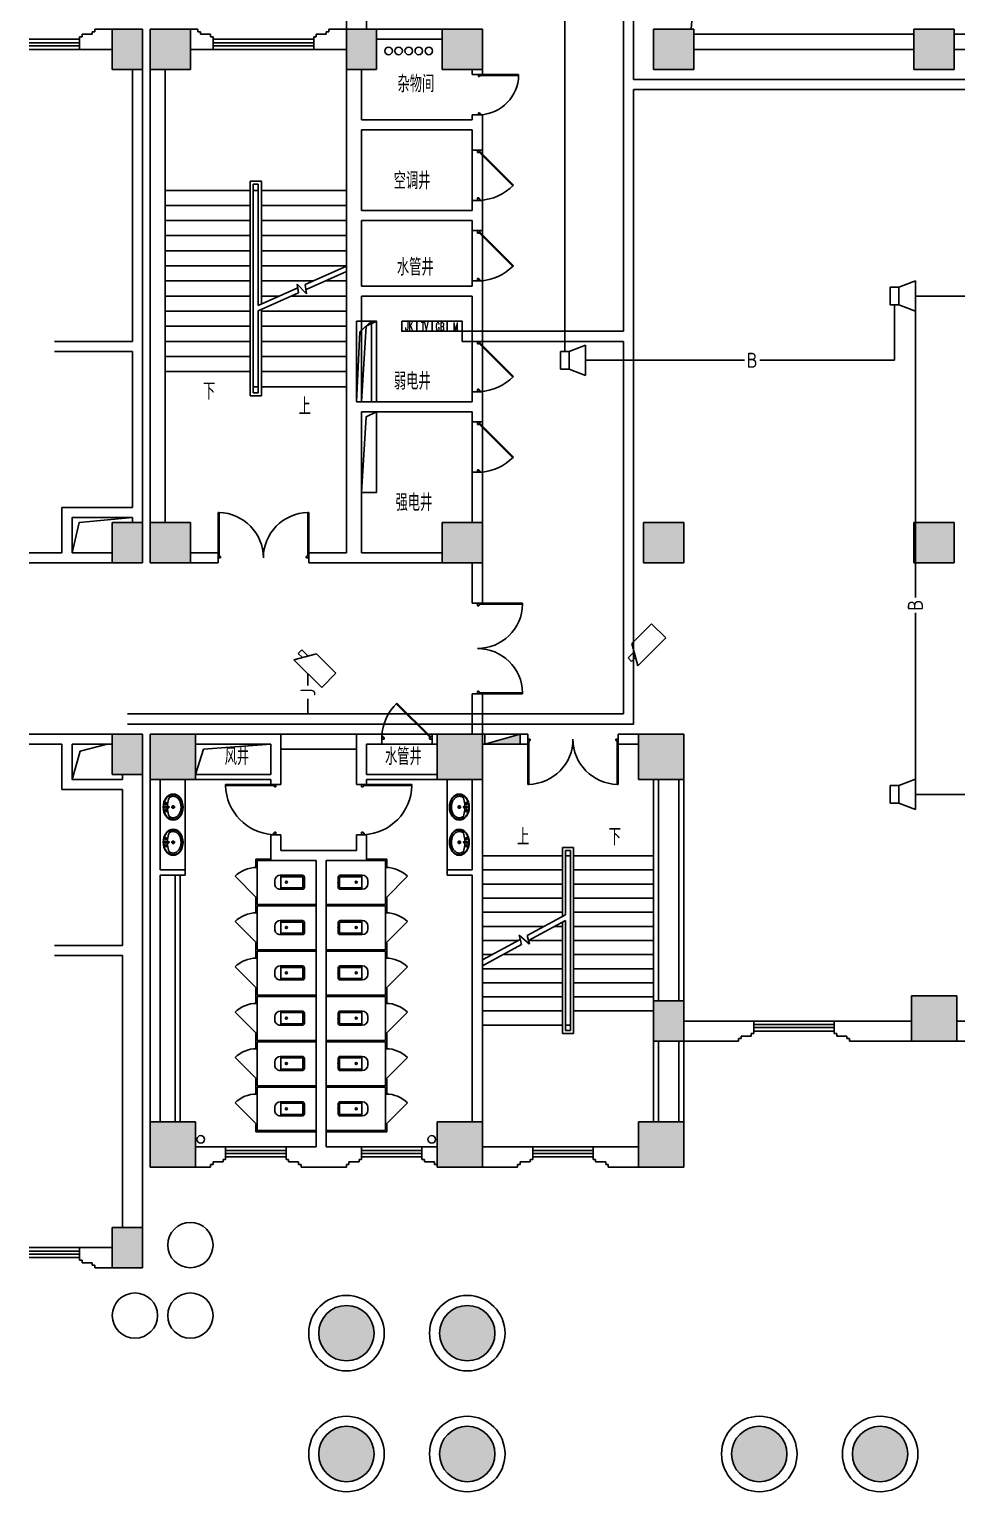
# Model space of a CAD drawing. Extents: x 190999 to 834799, y -200814 to 215286.
# Drawn here: x 686949 to 705371, y -62346 to -33296 of the extents above; entities that cross this region are included whole.
import ezdxf
from ezdxf.enums import TextEntityAlignment as Align

# ---------------------------------------------------------------- set-up
doc = ezdxf.new("R2010")
doc.units = 0
doc.header["$LTSCALE"] = 1000
doc.header["$MEASUREMENT"] = 0
for name, color, linetype in [('00-EQUIP', 3, 'Continuous'), ('00-SIG_TEXT', 7, 'Continuous'), ('00-WIRE-4', 6, 'Continuous'), ('A-卫生间', 250, 'Continuous'), ('A-墙线', 2, 'Continuous'), ('A-外包装修', 250, 'Continuous'), ('A-外窗', 145, 'Continuous'), ('A-门', 167, 'Continuous'), ('COLUMN', 2, 'Continuous'), ('DIM_SYMB', 3, 'Continuous'), ('EQUIP_消火栓', 6, 'Continuous'), ('PUB_HATCH', 250, 'Continuous'), ('PUB_TEXT', 7, 'Continuous'), ('SIG_TEXT', 7, 'Continuous'), ('STAIR', 5, 'Continuous'), ('WIRE-4', 6, 'Continuous'), ('房间名称', 7, 'Continuous'), ('桥架', 1, 'Continuous'), ('洞口线', 177, 'Continuous'), ('电井开洞', 6, 'Continuous'), ('雨水管', 3, 'Continuous')]:
    doc.layers.add(name, color=color, linetype=linetype)
doc.styles.add('-GBCBIGGBENOR', font='GBENOR.shx', dxfattribs={"bigfont": 'GBCBIG.shx'})
doc.styles.add('_COMPLEX', font='COMPLEX.shx', dxfattribs={"width": 0.5})
doc.styles.add('_TCH_DIM', font='SIMPLEX', dxfattribs={"bigfont": 'GBCBIG'})
doc.styles.get("Standard").update_dxf_attribs({"font": 'simhei.ttf'})

# ---------------------------------------------------------------- blocks, each defined once
blk = doc.blocks.new('m1800')
at = {"layer": 'A-墙线'}
for p, q in [((-900, -100), (-900, 100)), ((900, -100), (900, 100))]:
    blk.add_line(p, q, dxfattribs=at)
at = {"layer": 'A-门'}
for p, q in [((-900, 900), (-900, 0)), ((-900, 900), (-880, 900)), ((-880, 900), (-880, 50)), ((880, 900), (880, 50)), ((900, 900), (880, 900)), ((900, 900), (900, 0)), ((-900, 50), (-870, 50)), ((-900, 0), (-850, 0)), ((-870, 50), (-870, 30)), ((-870, 30), (-850, 30)), ((-850, 30), (-850, 0)), ((850, 30), (850, 0)), ((870, 30), (850, 30)), ((900, 0), (850, 0)), ((870, 50), (870, 30)), ((900, 50), (870, 50))]:
    blk.add_line(p, q, dxfattribs=at)
for centre, start, end in [((-900, 0), 0, 88.7267), ((900, 0), 91.2733, 180)]:
    blk.add_arc(centre, 900, start, end, dxfattribs=at)
blk = doc.blocks.new('m1000')
at = {"layer": 'A-墙线'}
for p, q in [((0, 0), (0, 200)), ((1000, 0), (1000, 200))]:
    blk.add_line(p, q, dxfattribs=at)
at = {"layer": 'A-门'}
for p, q in [((0, 1100), (0, 100)), ((0, 1100), (20, 1100)), ((20, 1100), (20, 150)), ((0, 150), (30, 150)), ((0, 100), (50, 100)), ((30, 150), (30, 130)), ((30, 130), (50, 130)), ((50, 130), (50, 100)), ((950, 130), (950, 100)), ((970, 130), (950, 130)), ((1000, 100), (950, 100)), ((970, 150), (970, 130)), ((1000, 150), (970, 150)), ((1000, 150), (1000, 100))]:
    blk.add_line(p, q, dxfattribs=at)
blk.add_arc((0, 100), 1000, 2.866, 88.854, dxfattribs=at)
blk = doc.blocks.new('手盆')
at = {"layer": 'A-卫生间'}
for p, q in [((113, 12), (46, 16)), ((160, 0), (235, 0)), ((198, -37), (198, 38)), ((113, -11), (46, -16))]:
    blk.add_line(p, q, dxfattribs=at)
for centre, major_axis, ratio, start_param, end_param in [((198, 0), (0, 259), 0.763797, 3.141593, 9.424778), ((194, 0), (0, 259), 0.413212, 0.351725, 1.519021), ((106, 0), (0, 13.9), 0.9, 3.760941, 5.663837), ((194, 0), (0, 259), 0.413212, 1.620217, 2.789865)]:
    blk.add_ellipse(centre, major_axis=major_axis, ratio=ratio, start_param=start_param, end_param=end_param, dxfattribs=at)
for centre, major_axis in [((46, 0), (0, 15.8)), ((56, 71), (0, 20.6)), ((56, 71), (0, 15.6)), ((198, 0), (0, 23.4)), ((56, -71), (0, 20.6)), ((56, -71), (0, 15.6))]:
    blk.add_ellipse(centre, major_axis=major_axis, ratio=0.9, dxfattribs=at)
for points, knots in [([(198, -249), (204, -249), (211, -249), (228, -246), (239, -243), (260, -236), (270, -231), (290, -218), (299, -211), (317, -194), (325, -185), (340, -164), (347, -153), (360, -129), (365, -116), (374, -90), (378, -76), (383, -48), (385, -34), (387, -5), (387, 9), (385, 38), (383, 52), (377, 80), (373, 94), (364, 120), (358, 133), (345, 156), (338, 167), (323, 187), (314, 197), (296, 213), (287, 220), (267, 232), (257, 237), (236, 244), (225, 247), (204, 249), (193, 249), (171, 247), (161, 245), (140, 237), (129, 232), (110, 221), (100, 213), (82, 197), (74, 188), (58, 168), (51, 157), (38, 133), (32, 121), (23, 95), (19, 81), (13, 53), (11, 39), (9, 10), (9, -4), (10, -33), (12, -47), (18, -75), (21, -89), (30, -115), (36, -128), (48, -152), (55, -163), (70, -184), (78, -193), (96, -210), (105, -218), (125, -230), (135, -235), (156, -243), (167, -246), (184, -249), (191, -249), (198, -249)], [0, 0, 0, 0, 0.105369, 0.105369, 0.278747, 0.278747, 0.452125, 0.452125, 0.625504, 0.625504, 0.798882, 0.798882, 0.97226, 0.97226, 1.145639, 1.145639, 1.319017, 1.319017, 1.492395, 1.492395, 1.665774, 1.665774, 1.839152, 1.839152, 2.01253, 2.01253, 2.185909, 2.185909, 2.359287, 2.359287, 2.532665, 2.532665, 2.706044, 2.706044, 2.879422, 2.879422, 3.0528, 3.0528, 3.226179, 3.226179, 3.399557, 3.399557, 3.572935, 3.572935, 3.746313, 3.746313, 3.919692, 3.919692, 4.09307, 4.09307, 4.266448, 4.266448, 4.439827, 4.439827, 4.613205, 4.613205, 4.786583, 4.786583, 4.959962, 4.959962, 5.13334, 5.13334, 5.306718, 5.306718, 5.480097, 5.480097, 5.653475, 5.653475, 5.826853, 5.826853, 6.000232, 6.000232, 6.17361, 6.17361, 6.283185, 6.283185, 6.283185, 6.283185]), ([(119, -185), (121, -187), (123, -188), (130, -193), (135, -196), (146, -202), (152, -205), (163, -209), (169, -210), (180, -213), (186, -214), (194, -214), (196, -214), (198, -214), (204, -214), (209, -214), (222, -212), (229, -210), (241, -206), (245, -204), (254, -200), (259, -197), (269, -191), (275, -187), (286, -178), (291, -173), (300, -162), (304, -158), (314, -145), (319, -137), (327, -123), (329, -118), (334, -107), (336, -101), (341, -89), (343, -83), (346, -71), (348, -64), (351, -49), (352, -40), (354, -22), (355, -13), (355, 5), (355, 14), (354, 32), (352, 41), (349, 58), (348, 66), (343, 81), (341, 89), (335, 104), (332, 111), (326, 125), (322, 132), (314, 144), (310, 150), (301, 162), (296, 167), (287, 177), (281, 181), (272, 189), (267, 192), (256, 199), (250, 202), (238, 207), (233, 209), (223, 211), (217, 212), (205, 214), (198, 214), (186, 213), (181, 213), (171, 211), (166, 210), (151, 205), (141, 200), (128, 191), (123, 188), (119, 185)], [5.740897, 5.740897, 5.740897, 5.740897, 5.780874, 5.780874, 5.896829, 5.896829, 6.012784, 6.012784, 6.128739, 6.128739, 6.240697, 6.240697, 6.283185, 6.283185, 6.283185, 6.399826, 6.399826, 6.5409, 6.5409, 6.634, 6.634, 6.7271, 6.7271, 6.852188, 6.852188, 6.977276, 6.977276, 7.077377, 7.077377, 7.229977, 7.229977, 7.317389, 7.317389, 7.404801, 7.404801, 7.497094, 7.497094, 7.589386, 7.589386, 7.712334, 7.712334, 7.835281, 7.835281, 7.958228, 7.958228, 8.081175, 8.081175, 8.194983, 8.194983, 8.30879, 8.30879, 8.422598, 8.422598, 8.537599, 8.537599, 8.6526, 8.6526, 8.767602, 8.767602, 8.884432, 8.884432, 8.982435, 8.982435, 9.119467, 9.119467, 9.224191, 9.224191, 9.328914, 9.328914, 9.470087, 9.470087, 9.571187, 9.571187, 9.672288, 9.672288, 9.874489, 9.874489, 9.967059, 9.967059, 9.967059, 9.967059])]:
    blk.add_open_spline(points, degree=3, knots=knots, dxfattribs=at)
blk.add_point((46, 0), dxfattribs=at)
blk = doc.blocks.new('$TwtSys$00000434')
for p, q in [((-0.5, 0.5), (-0.5, -0.5)), ((-0.5, -0.5), (0.5, 0.5)), ((0.5, 0.5), (-0.5, 0.5)), ((0.5, -0.5), (0.5, 0.5)), ((-0.5, -0.5), (0.5, -0.5))]:
    blk.add_line(p, q)
blk.add_solid([(0.5, -0.5), (0.5, 0.5), (-0.5, -0.5)])
blk = doc.blocks.new('bfm01')
at = {"layer": 'A-墙线'}
for p, q in [((-200, 0), (0, 0)), ((-200, -1000), (0, -1000))]:
    blk.add_line(p, q, dxfattribs=at)
at = {"layer": 'A-门'}
for p, q in [((-200, -1000), (-200, 0)), ((-100, 0), (-100, -50)), ((-70, -50), (-100, -50)), ((-50, -30), (-70, -30)), ((-70, -30), (-70, -50)), ((-64, -44), (-50, -30)), ((-64, -44), (603, -711)), ((-50, 0), (-50, -30)), ((-50, -30), (617, -697)), ((0, 0), (0, -1000)), ((-70, -950), (-100, -950)), ((-100, -1000), (-100, -950)), ((-50, -1000), (-100, -1000)), ((-70, -970), (-70, -950)), ((-50, -970), (-70, -970)), ((-50, -1000), (-50, -970))]:
    blk.add_line(p, q, dxfattribs=at)
blk.add_arc((-100, 0), 1000, 272.866, 315.8103, dxfattribs=at)
blk = doc.blocks.new('$lvtry$00000200')
for p, q in [((-140, -40, 0), (-140, -480, 0)), ((-110, -40, 0), (-110, -470, 0)), ((100, 0, 0), (-100, 0, 0)), ((100, -30, 0), (-100, -30, 0)), ((110, -470, 0), (110, -40, 0)), ((140, -480, 0), (140, -40, 0)), ((140, -470, 0), (-140, -470, 0)), ((-30, -590, 0), (30, -590, 0))]:
    blk.add_line(p, q)
blk.add_circle((0, -359, 0), 20)
for centre, radius, start, end in [((-100, -40, 0), 40, 90, 180), ((-100, -40, 0), 10, 90, 180), ((100, -40, 0), 40, 0, 90), ((100, -40, 0), 10, 0, 90), ((-30, -480, 0), 110, 180, 270), ((30, -480, 0), 110, 270, 0)]:
    blk.add_arc(centre, radius, start, end)
blk.add_point((0, 0))
blk = doc.blocks.new('$DorLib2D$00000114')
at = {"color": 0}
blk.add_line((0.5, 0), (-0.207, 0.707), dxfattribs=at)
blk.add_arc((0.5, 0), 1, 135, 180, dxfattribs=at)
blk = doc.blocks.new('_LINKPT1')
at = {"color": 0}
blk.add_line((0, 0), (0, 0), dxfattribs=at)
blk = doc.blocks.new('_I71UQN')
for p, q in [((-0.837, 0.1), (-0.609, 0.1)), ((-0.837, -0.1), (-0.837, 0.1)), ((-0.78, 0.4), (-0.323, -0.4)), ((0.78, 0.4), (-0.78, 0.4)), ((0.78, 0.4), (0.78, -0.4)), ((-0.837, -0.1), (-0.494, -0.1)), ((0.78, -0.4), (-0.323, -0.4))]:
    blk.add_line(p, q)
at = {"xscale": 0.002, "yscale": 0.002, "zscale": 0.002}
for p in [(0, 0.4), (0.78, 0), (0, -0.4)]:
    blk.add_blockref('_LINKPT1', p, dxfattribs=at)
at = {"flags": 9}
blk.add_attdef('A', (0, 0), '', height=0.00002, dxfattribs=at)
blk = doc.blocks.new('OS28WV87')
for p, q in [((0.35, 0.35), (1, 0.6)), ((1, 0.6), (1, -0.6)), ((0, 0.35), (0, -0.35)), ((0, 0.35), (0.35, 0.35)), ((0.35, 0.35), (0.35, -0.35)), ((0.35, -0.35), (0, -0.35)), ((1, -0.6), (0.35, -0.35))]:
    blk.add_line(p, q)
at = {"xscale": 0.002, "yscale": 0.002, "zscale": 0.002}
for p in [(0, 0), (0.175, 0.35), (1, 0), (0.175, -0.35)]:
    blk.add_blockref('_LINKPT1', p, dxfattribs=at)
at = {"flags": 9}
blk.add_attdef('A', (0, 0), '', height=0.00002, dxfattribs=at)
blk = doc.blocks.new('A$C7B8A24CE')
at = {"layer": '桥架'}
for p, q in [((300, 1600), (64, 1388)), ((64, 1388), (0, 0))]:
    blk.add_line(p, q, dxfattribs=at)
blk.add_lwpolyline([(300, 0), (0, 0), (0, 1600), (300, 1600)], close=True, dxfattribs=at)

msp = doc.modelspace()

# ---------------------------------------------------------------- hatches: boundary and pattern name
at = {"layer": 'PUB_HATCH'}
for points in [[(689198.5, -33296.3), (688598.5, -33296.3), (688598.5, -34096.3), (689198.5, -34096.3)], [(690148.5, -33296.3), (689348.5, -33296.3), (689348.5, -34096.3), (690148.5, -34096.3)], [(693848.5, -33296.3), (693248.5, -33296.3), (693248.5, -34096.3), (693848.5, -34096.3)], [(695948.5, -33296.3), (695148.5, -33296.3), (695148.5, -34096.3), (695948.5, -34096.3)], [(700148.5, -33296.3), (699348.5, -33296.3), (699348.5, -34096.3), (700148.5, -34096.3)], [(704520.6, -33296.3), (704520.6, -34096.3), (705320.6, -34096.3), (705320.6, -33296.3)], [(689198.5, -43096.3), (688598.5, -43096.3), (688598.5, -43896.3), (689198.5, -43896.3)], [(690148.5, -43096.3), (689348.5, -43096.3), (689348.5, -43896.3), (690148.5, -43896.3)], [(695948.5, -43096.3), (695148.5, -43096.3), (695148.5, -43896.3), (695948.5, -43896.3)], [(699948.5, -43896.3), (699948.5, -43096.3), (699148.5, -43096.3), (699148.5, -43896.3)], [(704520.6, -43096.3), (704520.6, -43896.3), (705320.6, -43896.3), (705320.6, -43096.3)], [(689198.5, -47296.3), (688598.5, -47296.3), (688598.5, -48096.3), (689198.5, -48096.3)], [(690248.5, -47296.3), (689348.5, -47296.3), (689348.5, -48196.3), (690248.5, -48196.3)], [(695948.5, -47296.3), (695048.5, -47296.3), (695048.5, -48196.3), (695948.5, -48196.3)], [(699948.5, -47296.3), (699048.5, -47296.3), (699048.5, -48196.3), (699948.5, -48196.3)], [(705370.6, -52496.3), (704470.6, -52496.3), (704470.6, -53396.3), (705370.6, -53396.3)], [(699948.5, -52596.3), (699348.5, -52596.3), (699348.5, -53396.3), (699948.5, -53396.3)], [(690248.5, -54996.3), (689348.5, -54996.3), (689348.5, -55896.3), (690248.5, -55896.3)], [(695948.5, -54996.3), (695048.5, -54996.3), (695048.5, -55896.3), (695948.5, -55896.3)], [(699948.5, -54996.3), (699048.5, -54996.3), (699048.5, -55896.3), (699948.5, -55896.3)], [(689198.5, -57096.3), (688598.5, -57096.3), (688598.5, -57896.3), (689198.5, -57896.3)], [(692698.5, -59196.3, 1), (693798.5, -59196.3, 1)], [(696198.5, -59196.3, 1), (695098.5, -59196.3, 1)], [(692698.5, -61596.3, 1), (693798.5, -61596.3, 1)], [(695098.5, -61596.3, 1), (696198.5, -61596.3, 1)], [(700898.5, -61596.3, 1), (701998.5, -61596.3, 1)], [(703298.5, -61596.3, 1), (704398.5, -61596.3, 1)]]:
    msp.add_hatch(color=256, dxfattribs=at).paths.add_polyline_path(points)

# ---------------------------------------------------------------- linework, layer by layer
at = {"layer": '00-EQUIP'}
for points in [[(694348.5, -39096.3), (694648.5, -39096.3), (694648.5, -39296.3), (694348.5, -39296.3)], [(694648.5, -39096.3), (694948.5, -39096.3), (694948.5, -39296.3), (694648.5, -39296.3)], [(694948.5, -39096.3), (695248.5, -39096.3), (695248.5, -39296.3), (694948.5, -39296.3)], [(695248.5, -39096.3), (695548.5, -39096.3), (695548.5, -39296.3), (695248.5, -39296.3)]]:
    msp.add_lwpolyline(points, close=True, dxfattribs=at)
at = {"layer": '00-WIRE-4'}
for p, q in [((697586, -39696.3), (697586, -32466.2)), ((708486.7, -38596.3), (704548.5, -38596.3)), ((704136, -38771.3), (704136, -39871.3)), ((701154.1, -39871.3), (697998.5, -39871.3)), ((704136, -39871.3), (701459.1, -39871.3)), ((692481.9, -46096.3), (692481.9, -46334.4)), ((692481.9, -46599.7), (692481.9, -46896.3)), ((708691.6, -48494.1), (704548.5, -48494.1))]:
    msp.add_line(p, q, dxfattribs=at)
at = {"layer": 'A-卫生间'}
for p, q in [((693448.5, -47296.3), (691948.5, -47296.3)), ((693448.5, -47596.3), (691948.5, -47596.3)), ((690048.5, -48196.3), (690048.5, -49996.3)), ((695248.5, -48196.3), (695248.5, -49996.3)), ((691448.5, -49783.8), (691448.5, -49946.3)), ((691448.5, -49783.8), (691748.5, -49783.8)), ((691448.5, -49946.3), (691473.5, -49946.3)), ((691473.5, -49946.3), (691473.5, -49808.8)), ((691473.5, -49808.8), (691748.5, -49808.8)), ((691748.5, -49783.8), (691748.5, -49808.8)), ((694048.5, -49783.8), (693648.5, -49783.8)), ((693648.5, -49808.8), (693648.5, -49783.8)), ((694023.5, -49808.8), (693648.5, -49808.8)), ((694023.5, -49808.8), (694023.5, -49946.3)), ((694023.5, -49946.3), (694048.5, -49946.3)), ((694048.5, -49946.3), (694048.5, -49783.8)), ((689848.5, -50096.3), (689848.5, -54996.3)), ((689948.5, -50096.3), (689948.5, -54996.3)), ((691473.5, -50546.3), (691448.5, -50546.3)), ((691448.5, -50546.3), (691448.5, -50708.8)), ((691473.5, -50683.8), (691473.5, -50546.3)), ((694048.5, -50546.3), (694023.5, -50546.3)), ((694023.5, -50546.3), (694023.5, -50683.8)), ((694048.5, -50708.8), (694048.5, -50546.3)), ((691448.5, -50708.8), (691448.5, -50846.3)), ((691473.5, -50683.8), (692648.5, -50683.8)), ((691473.5, -50846.3), (691473.5, -50708.8)), ((691473.5, -50708.8), (692648.5, -50708.8)), ((692648.5, -50683.8), (692648.5, -50708.8)), ((694023.5, -50683.8), (692848.5, -50683.8)), ((692848.5, -50708.8), (692848.5, -50683.8)), ((694023.5, -50708.8), (692848.5, -50708.8)), ((694023.5, -50708.8), (694023.5, -50846.3)), ((694048.5, -50846.3), (694048.5, -50708.8)), ((691448.5, -50846.3), (691473.5, -50846.3)), ((694023.5, -50846.3), (694048.5, -50846.3)), ((691473.5, -51446.3), (691448.5, -51446.3)), ((691448.5, -51446.3), (691448.5, -51608.8)), ((691448.5, -51608.8), (691448.5, -51746.3)), ((691473.5, -51583.8), (691473.5, -51446.3)), ((691473.5, -51583.8), (692648.5, -51583.8)), ((691473.5, -51746.3), (691473.5, -51608.8)), ((691473.5, -51608.8), (692648.5, -51608.8)), ((692648.5, -51583.8), (692648.5, -51608.8)), ((694023.5, -51583.8), (692848.5, -51583.8)), ((692848.5, -51608.8), (692848.5, -51583.8)), ((694023.5, -51608.8), (692848.5, -51608.8)), ((694048.5, -51446.3), (694023.5, -51446.3)), ((694023.5, -51446.3), (694023.5, -51583.8)), ((694023.5, -51608.8), (694023.5, -51746.3)), ((694048.5, -51608.8), (694048.5, -51446.3)), ((694048.5, -51746.3), (694048.5, -51608.8)), ((691448.5, -51746.3), (691473.5, -51746.3)), ((694023.5, -51746.3), (694048.5, -51746.3)), ((691473.5, -52346.3), (691448.5, -52346.3)), ((691448.5, -52346.3), (691448.5, -52508.8)), ((691448.5, -52508.8), (691448.5, -52646.3)), ((691473.5, -52483.8), (691473.5, -52346.3)), ((691473.5, -52483.8), (692648.5, -52483.8)), ((691473.5, -52508.8), (692648.5, -52508.8)), ((691473.5, -52646.3), (691473.5, -52508.8)), ((692648.5, -52483.8), (692648.5, -52508.8)), ((694023.5, -52483.8), (692848.5, -52483.8)), ((692848.5, -52508.8), (692848.5, -52483.8)), ((694023.5, -52508.8), (692848.5, -52508.8)), ((694048.5, -52346.3), (694023.5, -52346.3)), ((694023.5, -52346.3), (694023.5, -52483.8)), ((694023.5, -52508.8), (694023.5, -52646.3)), ((694048.5, -52508.8), (694048.5, -52346.3)), ((694048.5, -52646.3), (694048.5, -52508.8)), ((691448.5, -52646.3), (691473.5, -52646.3)), ((694023.5, -52646.3), (694048.5, -52646.3)), ((691473.5, -53246.3), (691448.5, -53246.3)), ((691448.5, -53246.3), (691448.5, -53408.8)), ((691448.5, -53408.8), (691448.5, -53546.3)), ((691473.5, -53383.8), (691473.5, -53246.3)), ((691473.5, -53383.8), (692648.5, -53383.8)), ((691473.5, -53408.8), (692648.5, -53408.8)), ((691473.5, -53546.3), (691473.5, -53408.8)), ((692648.5, -53383.8), (692648.5, -53408.8)), ((694023.5, -53383.8), (692848.5, -53383.8)), ((692848.5, -53408.8), (692848.5, -53383.8)), ((694023.5, -53408.8), (692848.5, -53408.8)), ((694048.5, -53246.3), (694023.5, -53246.3)), ((694023.5, -53246.3), (694023.5, -53383.8)), ((694023.5, -53408.8), (694023.5, -53546.3)), ((694048.5, -53408.8), (694048.5, -53246.3)), ((694048.5, -53546.3), (694048.5, -53408.8)), ((691448.5, -53546.3), (691473.5, -53546.3)), ((694023.5, -53546.3), (694048.5, -53546.3)), ((691473.5, -54146.3), (691448.5, -54146.3)), ((691448.5, -54146.3), (691448.5, -54308.8)), ((691448.5, -54308.8), (691448.5, -54446.3)), ((691473.5, -54283.8), (691473.5, -54146.3)), ((691473.5, -54283.8), (692648.5, -54283.8)), ((691473.5, -54446.3), (691473.5, -54308.8)), ((691473.5, -54308.8), (692648.5, -54308.8)), ((692648.5, -54283.8), (692648.5, -54308.8)), ((694023.5, -54283.8), (692848.5, -54283.8)), ((692848.5, -54308.8), (692848.5, -54283.8)), ((694023.5, -54308.8), (692848.5, -54308.8)), ((694048.5, -54146.3), (694023.5, -54146.3)), ((694023.5, -54146.3), (694023.5, -54283.8)), ((694023.5, -54308.8), (694023.5, -54446.3)), ((694048.5, -54308.8), (694048.5, -54146.3)), ((694048.5, -54446.3), (694048.5, -54308.8)), ((691448.5, -54446.3), (691473.5, -54446.3)), ((694023.5, -54446.3), (694048.5, -54446.3)), ((691473.5, -55046.3), (691448.5, -55046.3)), ((691448.5, -55046.3), (691448.5, -55196.3)), ((691473.5, -55171.3), (691473.5, -55046.3)), ((692648.5, -55171.3), (691473.5, -55171.3)), ((692648.5, -55196.3), (692648.5, -55171.3)), ((692848.5, -55171.3), (694023.5, -55171.3)), ((692848.5, -55171.3), (692848.5, -55196.3)), ((694048.5, -55046.3), (694023.5, -55046.3)), ((694023.5, -55046.3), (694023.5, -55171.3)), ((694048.5, -55196.3), (694048.5, -55046.3)), ((692648.5, -55196.3), (691448.5, -55196.3)), ((692848.5, -55196.3), (694048.5, -55196.3))]:
    msp.add_line(p, q, dxfattribs=at)
at = {"layer": 'A-墙线'}
for p, q in [((693648.5, -32596.3), (693648.5, -33296.3)), ((693248.5, -32896.3), (693248.5, -33296.3)), ((687998.5, -33396.3), (687998.5, -33446.3)), ((688198.5, -33396.3), (687998.5, -33396.3)), ((688198.5, -33346.3), (688198.5, -33396.3)), ((688248.5, -33346.3), (688198.5, -33346.3)), ((688248.5, -33296.3), (688598.5, -33296.3)), ((688248.5, -33296.3), (688248.5, -33346.3)), ((690298.5, -33296.3), (690148.5, -33296.3)), ((690298.5, -33296.3), (690298.5, -33346.3)), ((690298.5, -33346.3), (690348.5, -33346.3)), ((690348.5, -33346.3), (690348.5, -33396.3)), ((690348.5, -33396.3), (690548.5, -33396.3)), ((690548.5, -33396.3), (690548.5, -33446.3)), ((692648.5, -33396.3), (692648.5, -33446.3)), ((692848.5, -33396.3), (692648.5, -33396.3)), ((692848.5, -33346.3), (692848.5, -33396.3)), ((692898.5, -33346.3), (692848.5, -33346.3)), ((693248.5, -33296.3), (692898.5, -33296.3)), ((692898.5, -33296.3), (692898.5, -33346.3)), ((695248.5, -33296.3), (693848.5, -33296.3)), ((687998.5, -33446.3), (687948.5, -33446.3)), ((687948.5, -33446.3), (687948.5, -33696.3)), ((687948.5, -33696.3), (688598.5, -33696.3)), ((690598.5, -33696.3), (690148.5, -33696.3)), ((690548.5, -33446.3), (690598.5, -33446.3)), ((690598.5, -33446.3), (690598.5, -33696.3)), ((692648.5, -33446.3), (692598.5, -33446.3)), ((692598.5, -33446.3), (692598.5, -33696.3)), ((693248.5, -33696.3), (692598.5, -33696.3)), ((695148.5, -33496.3), (693848.5, -33496.3)), ((688998.5, -39496.3), (688998.5, -34096.3)), ((689198.5, -43096.3), (689198.5, -34096.3)), ((689348.5, -43096.3), (689348.5, -34096.3)), ((689648.5, -43096.3), (689648.5, -34096.3)), ((693248.5, -34096.3), (693248.5, -43696.3)), ((693548.5, -34096.3), (693548.5, -35096.3)), ((695748.5, -34196.3), (695748.5, -34096.3)), ((695948.5, -34196.3), (695748.5, -34196.3)), ((695948.5, -34196.3), (695948.5, -34096.3)), ((695748.5, -35096.3), (693548.5, -35096.3)), ((695748.5, -35096.3), (695748.5, -34996.3)), ((695948.5, -34996.3), (695748.5, -34996.3)), ((695948.5, -35696.3), (695948.5, -34996.3)), ((693548.5, -35296.3), (693548.5, -36896.3)), ((695748.5, -35296.3), (693548.5, -35296.3)), ((695748.5, -35696.3), (695748.5, -35296.3)), ((695748.5, -36896.3), (695748.5, -36696.3)), ((695948.5, -37296.3), (695948.5, -36696.3)), ((695748.5, -36896.3), (693548.5, -36896.3)), ((693548.5, -37096.3), (693548.5, -38396.3)), ((695748.5, -37096.3), (693548.5, -37096.3)), ((695748.5, -37296.3), (695748.5, -37096.3)), ((695748.5, -38396.3), (695748.5, -38296.3)), ((695948.5, -39496.3), (695948.5, -38296.3)), ((695748.5, -38396.3), (693548.5, -38396.3)), ((693548.5, -38596.3), (693548.5, -40696.3)), ((695748.5, -38596.3), (693548.5, -38596.3)), ((695748.5, -39496.3), (695748.5, -38596.3)), ((688998.5, -39496.3), (687448.5, -39496.3)), ((688998.5, -39696.3), (687448.5, -39696.3)), ((688998.5, -42796.3), (688998.5, -39696.3)), ((695748.5, -40696.3), (695748.5, -40496.3)), ((695948.5, -41096.3), (695948.5, -40496.3)), ((695748.5, -40696.3), (693548.5, -40696.3)), ((693548.5, -40896.3), (693548.5, -43696.3)), ((695748.5, -40896.3), (693548.5, -40896.3)), ((695748.5, -41096.3), (695748.5, -40896.3)), ((695748.5, -43096.3), (695748.5, -42096.3)), ((695948.5, -43096.3), (695948.5, -42096.3)), ((688998.5, -43096.3), (688998.5, -42996.3)), ((687598.5, -43696.3), (686948.5, -43696.3)), ((688598.5, -43696.3), (687798.5, -43696.3)), ((690698.5, -43696.3), (690148.5, -43696.3)), ((693248.5, -43696.3), (692498.5, -43696.3)), ((695148.5, -43696.3), (693548.5, -43696.3)), ((688598.5, -43896.3), (686948.5, -43896.3)), ((690698.5, -43896.3), (690148.5, -43896.3)), ((692498.5, -43896.3), (695148.5, -43896.3)), ((695748.5, -44696.3), (695748.5, -43896.3)), ((695948.5, -43896.3), (695948.5, -44696.3)), ((695748.5, -47296.3), (695748.5, -46496.3)), ((695948.5, -46496.3), (695948.5, -47296.3)), ((688598.5, -47296.3), (686948.5, -47296.3)), ((690148.5, -47296.3), (691948.5, -47296.3)), ((691948.5, -47296.3), (691948.5, -48296.3)), ((693448.5, -47296.3), (693448.5, -48296.3)), ((693448.5, -47296.3), (693948.5, -47296.3)), ((693948.5, -47296.3), (693948.5, -47496.3)), ((695048.5, -47296.3), (694948.5, -47296.3)), ((694948.5, -47296.3), (694948.5, -47496.3)), ((696848.5, -47296.3), (695948.5, -47296.3)), ((699048.5, -47296.3), (698648.5, -47296.3)), ((687598.5, -47496.3), (686948.5, -47496.3)), ((688598.5, -47496.3), (687798.5, -47496.3)), ((690248.5, -47496.3), (691748.5, -47496.3)), ((691748.5, -47496.3), (691748.5, -48096.3)), ((693648.5, -47496.3), (693648.5, -48096.3)), ((693648.5, -47496.3), (693948.5, -47496.3)), ((695048.5, -47496.3), (694948.5, -47496.3)), ((696848.5, -47496.3), (695948.5, -47496.3)), ((699048.5, -47496.3), (698648.5, -47496.3)), ((688798.5, -48096.3), (688798.5, -48196.3)), ((689198.5, -48096.3), (689198.5, -57096.3)), ((689348.5, -48096.3), (689348.5, -55096.3)), ((689548.5, -48196.3), (689548.5, -49996.3)), ((690248.5, -48096.3), (691748.5, -48096.3)), ((690248.5, -48196.3), (691748.5, -48196.3)), ((691748.5, -48196.3), (691748.5, -48296.3)), ((695048.5, -48096.3), (693648.5, -48096.3)), ((693648.5, -48196.3), (693648.5, -48296.3)), ((695048.5, -48196.3), (693648.5, -48196.3)), ((695748.5, -48196.3), (695748.5, -49996.3)), ((695948.5, -48096.3), (695948.5, -55096.3)), ((699348.5, -48196.3), (699348.5, -52596.3)), ((699448.5, -48196.3), (699448.5, -52596.3)), ((699848.5, -48196.3), (699848.5, -52596.3)), ((699948.5, -48196.3), (699948.5, -52796.3)), ((688798.5, -48396.3), (688798.5, -51496.3)), ((691748.5, -49296.3), (691748.5, -49808.8)), ((691948.5, -49296.3), (691948.5, -49608.8)), ((693448.5, -49296.3), (693448.5, -49608.8)), ((693648.5, -49296.3), (693648.5, -49808.8)), ((693448.5, -49608.8), (691948.5, -49608.8)), ((692648.5, -49808.8), (691748.5, -49808.8)), ((692648.5, -49808.8), (692648.5, -55496.3)), ((692848.5, -49808.8), (692848.5, -55496.3)), ((693648.5, -49808.8), (692848.5, -49808.8)), ((690048.5, -49996.3), (689548.5, -49996.3)), ((689548.5, -50096.3), (689548.5, -54996.3)), ((690048.5, -50096.3), (689548.5, -50096.3)), ((690048.5, -50096.3), (690048.5, -49996.3)), ((695248.5, -49996.3), (695748.5, -49996.3)), ((695248.5, -50096.3), (695248.5, -49996.3)), ((695248.5, -50096.3), (695748.5, -50096.3)), ((695748.5, -50096.3), (695748.5, -54996.3)), ((688798.5, -51496.3), (687448.5, -51496.3)), ((688798.5, -51696.3), (687448.5, -51696.3)), ((688798.5, -51696.3), (688798.5, -57096.3)), ((701338.3, -52996.3), (699948.5, -52996.3)), ((701338.3, -53246.3), (701338.3, -52996.3)), ((702938.3, -53246.3), (702938.3, -52996.3)), ((704470.6, -52996.3), (702938.3, -52996.3)), ((705370.6, -52996.3), (705948.5, -52996.3)), ((699348.5, -54996.3), (699348.5, -53396.3)), ((699448.5, -54996.3), (699448.5, -53396.3)), ((701038.3, -53396.3), (699548.5, -53396.3)), ((699848.5, -54996.3), (699848.5, -53396.3)), ((699948.5, -54996.3), (699948.5, -53396.3)), ((701038.3, -53396.3), (701038.3, -53346.3)), ((701038.3, -53346.3), (701088.3, -53346.3)), ((701088.3, -53346.3), (701088.3, -53296.3)), ((701088.3, -53296.3), (701288.3, -53296.3)), ((701288.3, -53246.3), (701338.3, -53246.3)), ((701288.3, -53296.3), (701288.3, -53246.3)), ((702988.3, -53246.3), (702938.3, -53246.3)), ((702988.3, -53296.3), (702988.3, -53246.3)), ((703188.3, -53296.3), (702988.3, -53296.3)), ((703188.3, -53346.3), (703188.3, -53296.3)), ((703238.3, -53346.3), (703188.3, -53346.3)), ((703238.3, -53396.3), (703238.3, -53346.3)), ((704470.6, -53396.3), (703238.3, -53396.3)), ((705370.6, -53396.3), (705648.5, -53396.3)), ((690848.5, -55496.3), (690248.5, -55496.3)), ((690798.5, -55746.3), (690848.5, -55746.3)), ((690798.5, -55796.3), (690798.5, -55746.3)), ((690848.5, -55746.3), (690848.5, -55496.3)), ((692048.5, -55496.3), (692648.5, -55496.3)), ((692048.5, -55746.3), (692048.5, -55496.3)), ((692098.5, -55746.3), (692048.5, -55746.3)), ((692098.5, -55796.3), (692098.5, -55746.3)), ((692848.5, -55496.3), (693548.5, -55496.3)), ((693498.5, -55746.3), (693548.5, -55746.3)), ((693498.5, -55796.3), (693498.5, -55746.3)), ((693548.5, -55746.3), (693548.5, -55496.3)), ((694748.5, -55496.3), (695048.5, -55496.3)), ((694748.5, -55746.3), (694748.5, -55496.3)), ((694798.5, -55746.3), (694748.5, -55746.3)), ((694798.5, -55796.3), (694798.5, -55746.3)), ((695948.5, -55496.3), (696948.5, -55496.3)), ((696898.5, -55746.3), (696948.5, -55746.3)), ((696898.5, -55796.3), (696898.5, -55746.3)), ((696948.5, -55746.3), (696948.5, -55496.3)), ((698148.5, -55746.3), (698148.5, -55496.3)), ((699048.5, -55496.3), (698148.5, -55496.3)), ((698198.5, -55746.3), (698148.5, -55746.3)), ((698198.5, -55796.3), (698198.5, -55746.3)), ((690248.5, -55896.3), (690548.5, -55896.3)), ((690548.5, -55896.3), (690548.5, -55846.3)), ((690548.5, -55846.3), (690598.5, -55846.3)), ((690598.5, -55846.3), (690598.5, -55796.3)), ((690598.5, -55796.3), (690798.5, -55796.3)), ((692298.5, -55796.3), (692098.5, -55796.3)), ((692298.5, -55846.3), (692298.5, -55796.3)), ((692348.5, -55846.3), (692298.5, -55846.3)), ((692348.5, -55896.3), (692348.5, -55846.3)), ((692348.5, -55896.3), (693248.5, -55896.3)), ((693248.5, -55896.3), (693248.5, -55846.3)), ((693248.5, -55846.3), (693298.5, -55846.3)), ((693298.5, -55846.3), (693298.5, -55796.3)), ((693298.5, -55796.3), (693498.5, -55796.3)), ((694998.5, -55796.3), (694798.5, -55796.3)), ((694998.5, -55846.3), (694998.5, -55796.3)), ((695048.5, -55846.3), (694998.5, -55846.3)), ((696648.5, -55896.3), (695948.5, -55896.3)), ((696648.5, -55896.3), (696648.5, -55846.3)), ((696648.5, -55846.3), (696698.5, -55846.3)), ((696698.5, -55846.3), (696698.5, -55796.3)), ((696698.5, -55796.3), (696898.5, -55796.3)), ((698398.5, -55796.3), (698198.5, -55796.3)), ((698398.5, -55846.3), (698398.5, -55796.3)), ((698448.5, -55846.3), (698398.5, -55846.3)), ((698448.5, -55896.3), (698448.5, -55846.3)), ((698448.5, -55896.3), (699048.5, -55896.3)), ((687948.5, -57496.3), (688598.5, -57496.3)), ((687948.5, -57746.3), (687948.5, -57496.3)), ((687998.5, -57746.3), (687948.5, -57746.3)), ((687998.5, -57796.3), (687998.5, -57746.3)), ((688198.5, -57796.3), (687998.5, -57796.3)), ((688198.5, -57846.3), (688198.5, -57796.3)), ((688248.5, -57846.3), (688198.5, -57846.3)), ((688248.5, -57896.3), (688248.5, -57846.3)), ((688248.5, -57896.3), (688598.5, -57896.3))]:
    msp.add_line(p, q, dxfattribs=at)
for points in [[(688998.5, -42796.3), (687598.5, -42796.3), (687598.5, -43696.3)], [(688498.5, -42996.3), (687798.5, -42996.3), (687798.5, -43696.3)], [(688998.5, -42996.3), (687798.5, -42996.3), (687798.5, -43696.3)], [(688798.5, -48396.3), (687598.5, -48396.3), (687598.5, -47496.3)], [(688498.5, -48196.3), (687798.5, -48196.3), (687798.5, -47496.3)], [(688798.5, -48196.3), (687798.5, -48196.3), (687798.5, -47496.3)]]:
    msp.add_lwpolyline(points, dxfattribs=at)
at = {"layer": 'A-外包装修'}
for centre, radius in [((690148.5, -57446.3), 450), ((689048.5, -58846.3), 450), ((690148.5, -58846.3), 450), ((693248.5, -59196.3), 750), ((695648.5, -59196.3), 750), ((693248.5, -61596.3), 750), ((695648.5, -61596.3), 750), ((701448.5, -61596.3), 750), ((703848.5, -61596.3), 750)]:
    msp.add_circle(centre, radius, dxfattribs=at)
at = {"layer": 'A-外窗'}
for p, q in [((687948.5, -33496.3), (686948.5, -33496.3)), ((687948.5, -33566.3), (686948.5, -33566.3)), ((687948.5, -33626.3), (686948.5, -33626.3)), ((687948.5, -33696.3), (686948.5, -33696.3)), ((692598.5, -33496.3), (690598.5, -33496.3)), ((692598.5, -33566.3), (690598.5, -33566.3)), ((692598.5, -33626.3), (690598.5, -33626.3)), ((692598.5, -33696.3), (690598.5, -33696.3)), ((702938.3, -52996.3), (701338.3, -52996.3)), ((702938.3, -53066.3), (701338.3, -53066.3)), ((702938.3, -53126.3), (701338.3, -53126.3)), ((702938.3, -53196.3), (701338.3, -53196.3)), ((690848.5, -55496.3), (692048.5, -55496.3)), ((690848.5, -55566.3), (692048.5, -55566.3)), ((690848.5, -55626.3), (692048.5, -55626.3)), ((690848.5, -55696.3), (692048.5, -55696.3)), ((694748.5, -55496.3), (693548.5, -55496.3)), ((694748.5, -55566.3), (693548.5, -55566.3)), ((694748.5, -55626.3), (693548.5, -55626.3)), ((694748.5, -55696.3), (693548.5, -55696.3)), ((698148.5, -55496.3), (696948.5, -55496.3)), ((698148.5, -55566.3), (696948.5, -55566.3)), ((698148.5, -55626.3), (696948.5, -55626.3)), ((698148.5, -55696.3), (696948.5, -55696.3)), ((687948.5, -57496.3), (686948.5, -57496.3)), ((687948.5, -57566.3), (686948.5, -57566.3)), ((687948.5, -57626.3), (686948.5, -57626.3)), ((687948.5, -57696.3), (686948.5, -57696.3))]:
    msp.add_line(p, q, dxfattribs=at)
at = {"layer": 'A-门'}
for p, q in [((691473.5, -50546.3), (691473.5, -49946.3)), ((694023.5, -50546.3), (694023.5, -49946.3)), ((691473.5, -51446.3), (691473.5, -50846.3)), ((694023.5, -51446.3), (694023.5, -50846.3)), ((691473.5, -52346.3), (691473.5, -51746.3)), ((694023.5, -52346.3), (694023.5, -51746.3)), ((691473.5, -53246.3), (691473.5, -52646.3)), ((694023.5, -53246.3), (694023.5, -52646.3)), ((691473.5, -54146.3), (691473.5, -53546.3)), ((694023.5, -54146.3), (694023.5, -53546.3)), ((691473.5, -55046.3), (691473.5, -54446.3)), ((694023.5, -55046.3), (694023.5, -54446.3))]:
    msp.add_line(p, q, dxfattribs=at)
at = {"layer": 'COLUMN'}
for p, q in [((689198.5, -33296.3), (688598.5, -33296.3)), ((688598.5, -33296.3), (688598.5, -34096.3)), ((689198.5, -34096.3), (689198.5, -33296.3)), ((690148.5, -33296.3), (689348.5, -33296.3)), ((689348.5, -33296.3), (689348.5, -34096.3)), ((690148.5, -34096.3), (690148.5, -33296.3)), ((693848.5, -33296.3), (693248.5, -33296.3)), ((693248.5, -33296.3), (693248.5, -34096.3)), ((693848.5, -34096.3), (693848.5, -33296.3)), ((695948.5, -33296.3), (695148.5, -33296.3)), ((695148.5, -33296.3), (695148.5, -34096.3)), ((695948.5, -34096.3), (695948.5, -33296.3)), ((700148.5, -33296.3), (699348.5, -33296.3)), ((699348.5, -33296.3), (699348.5, -34096.3)), ((700148.5, -34096.3), (700148.5, -33296.3)), ((704520.6, -33296.3), (704520.6, -34096.3)), ((705320.6, -33296.3), (704520.6, -33296.3)), ((705320.6, -34096.3), (705320.6, -33296.3)), ((688598.5, -34096.3), (689198.5, -34096.3)), ((689348.5, -34096.3), (690148.5, -34096.3)), ((693248.5, -34096.3), (693848.5, -34096.3)), ((695148.5, -34096.3), (695948.5, -34096.3)), ((699348.5, -34096.3), (700148.5, -34096.3)), ((704520.6, -34096.3), (705320.6, -34096.3)), ((689198.5, -43096.3), (688598.5, -43096.3)), ((688598.5, -43096.3), (688598.5, -43896.3)), ((689198.5, -43896.3), (689198.5, -43096.3)), ((690148.5, -43096.3), (689348.5, -43096.3)), ((689348.5, -43096.3), (689348.5, -43896.3)), ((690148.5, -43896.3), (690148.5, -43096.3)), ((695948.5, -43096.3), (695148.5, -43096.3)), ((695148.5, -43096.3), (695148.5, -43896.3)), ((695948.5, -43896.3), (695948.5, -43096.3)), ((699948.5, -43096.3), (699148.5, -43096.3)), ((699148.5, -43096.3), (699148.5, -43896.3)), ((699948.5, -43896.3), (699948.5, -43096.3)), ((704520.6, -43096.3), (704520.6, -43896.3)), ((705320.6, -43096.3), (704520.6, -43096.3)), ((705320.6, -43896.3), (705320.6, -43096.3)), ((688598.5, -43896.3), (689198.5, -43896.3)), ((689348.5, -43896.3), (690148.5, -43896.3)), ((695148.5, -43896.3), (695948.5, -43896.3)), ((699148.5, -43896.3), (699948.5, -43896.3)), ((704520.6, -43896.3), (705320.6, -43896.3)), ((689198.5, -47296.3), (688598.5, -47296.3)), ((688598.5, -47296.3), (688598.5, -48096.3)), ((689198.5, -48096.3), (689198.5, -47296.3)), ((690248.5, -47296.3), (689348.5, -47296.3)), ((689348.5, -47296.3), (689348.5, -48196.3)), ((690248.5, -48196.3), (690248.5, -47296.3)), ((695948.5, -47296.3), (695048.5, -47296.3)), ((695048.5, -47296.3), (695048.5, -48196.3)), ((695948.5, -48196.3), (695948.5, -47296.3)), ((699948.5, -47296.3), (699048.5, -47296.3)), ((699048.5, -47296.3), (699048.5, -48196.3)), ((699948.5, -48196.3), (699948.5, -47296.3)), ((688598.5, -48096.3), (689198.5, -48096.3)), ((689348.5, -48196.3), (690248.5, -48196.3)), ((695048.5, -48196.3), (695948.5, -48196.3)), ((699048.5, -48196.3), (699948.5, -48196.3)), ((705370.6, -52496.3), (704470.6, -52496.3)), ((704470.6, -52496.3), (704470.6, -53396.3)), ((705370.6, -53396.3), (705370.6, -52496.3)), ((699948.5, -52596.3), (699348.5, -52596.3)), ((699348.5, -52596.3), (699348.5, -53396.3)), ((699948.5, -53396.3), (699948.5, -52596.3)), ((699348.5, -53396.3), (699948.5, -53396.3)), ((704470.6, -53396.3), (705370.6, -53396.3)), ((690248.5, -54996.3), (689348.5, -54996.3)), ((689348.5, -54996.3), (689348.5, -55896.3)), ((690248.5, -55896.3), (690248.5, -54996.3)), ((695948.5, -54996.3), (695048.5, -54996.3)), ((695048.5, -54996.3), (695048.5, -55896.3)), ((695948.5, -55896.3), (695948.5, -54996.3)), ((699948.5, -54996.3), (699048.5, -54996.3)), ((699048.5, -54996.3), (699048.5, -55896.3)), ((699948.5, -55896.3), (699948.5, -54996.3)), ((689348.5, -55896.3), (690248.5, -55896.3)), ((695048.5, -55896.3), (695948.5, -55896.3)), ((699048.5, -55896.3), (699948.5, -55896.3)), ((689198.5, -57096.3), (688598.5, -57096.3)), ((688598.5, -57096.3), (688598.5, -57896.3)), ((689198.5, -57896.3), (689198.5, -57096.3)), ((688598.5, -57896.3), (689198.5, -57896.3))]:
    msp.add_line(p, q, dxfattribs=at)
for centre, start, end in [((693248.5, -59196.3), 0, 180), ((695648.5, -59196.3), 0, 180), ((693248.5, -59196.3), 180, 0), ((695648.5, -59196.3), 180, 0), ((693248.5, -61596.3), 0, 180), ((695648.5, -61596.3), 0, 180), ((701448.5, -61596.3), 0, 180), ((703848.5, -61596.3), 0, 180), ((693248.5, -61596.3), 180, 0), ((695648.5, -61596.3), 180, 0), ((701448.5, -61596.3), 180, 0), ((703848.5, -61596.3), 180, 0)]:
    msp.add_arc(centre, 550, start, end, dxfattribs=at)
at = {"layer": 'DIM_SYMB'}
for points in [[(690493.9, -40096.3, 0, 0, 0), (690493.2, -35146, 0, 0, 0), (692403.5, -35146, 0, 0, 0), (692403.5, -38071.5, 80, 0, 0), (692403.5, -38371.5, 0, 0, 0)], [(692403.5, -40396.3, 0, 0, 0), (692403.5, -38896.3, 80, 0, 0), (692403.5, -38596.3, 0, 0, 0)], [(696743.5, -49716.3, 0, 0, 0), (696743.5, -50816.3, 80, 0, 0), (696743.5, -51116.3, 0, 0, 0)], [(698553.5, -49716.3, 0, 0, 0), (698553.5, -54276.3, 0, 0, 0), (696743.5, -54276.3, 0, 0, 0), (696743.5, -51976.3, 80, 0, 0), (696743.5, -51676.3, 0, 0, 0)]]:
    msp.add_lwpolyline(points, format="xyseb", dxfattribs=at)
at = {"layer": 'STAIR'}
for p, q in [((700098.5, -33296.3), (702329.3, -5097.2)), ((704520.6, -33396.3), (700148.5, -33396.3)), ((711976.5, -33396.3), (705320.6, -33396.3)), ((704520.6, -33696.3), (700148.5, -33696.3)), ((711976.5, -33696.3), (705320.6, -33696.3)), ((689648.5, -36496.3), (689648.5, -40096.3)), ((691338.5, -36496.3), (689648.5, -36496.3)), ((691338.5, -36316.3), (691338.5, -40576.3)), ((691558.5, -36316.3), (691338.5, -36316.3)), ((691398.5, -36376.3), (691398.5, -40516.3)), ((691498.5, -36376.3), (691398.5, -36376.3)), ((691398.5, -36496.3), (691398.5, -40096.3)), ((691498.5, -36496.3), (691398.5, -36496.3)), ((691498.5, -38781.6), (691498.5, -36376.3)), ((691498.5, -38781.6), (691498.5, -36496.3)), ((691558.5, -38754.8), (691558.5, -36316.3)), ((691558.5, -36496.3), (693248.5, -36496.3)), ((693248.5, -38001.6), (693248.5, -36496.3)), ((691338.5, -36796.3), (689648.5, -36796.3)), ((691558.5, -36796.3), (693248.5, -36796.3)), ((691338.5, -37096.3), (689648.5, -37096.3)), ((691558.5, -37096.3), (693248.5, -37096.3)), ((691338.5, -37396.3), (689648.5, -37396.3)), ((691558.5, -37396.3), (693248.5, -37396.3)), ((691338.5, -37696.3), (689648.5, -37696.3)), ((691558.5, -37696.3), (693248.5, -37696.3)), ((691338.5, -37996.3), (689648.5, -37996.3)), ((691558.5, -37996.3), (693248.5, -37996.3)), ((692429.2, -38366.7), (693248.5, -38001.6)), ((691338.5, -38296.3), (689648.5, -38296.3)), ((691558.5, -38296.3), (692587.3, -38296.3)), ((692445.5, -38469), (693248.5, -38111)), ((692832.9, -38296.3), (693248.5, -38296.3)), ((693248.5, -40396.3), (693248.5, -38111)), ((691338.5, -38596.3), (689648.5, -38596.3)), ((691498.5, -38781.6), (692283.4, -38431.8)), ((691498.5, -38891), (692299.6, -38534)), ((691558.5, -38596.3), (691914.2, -38596.3)), ((692159.8, -38596.3), (693248.5, -38596.3)), ((692299.6, -38534), (692271.6, -38357.8)), ((692271.6, -38357.8), (692458.5, -38551.2)), ((692458.5, -38551.2), (692429.2, -38366.7)), ((691338.5, -38896.3), (689648.5, -38896.3)), ((691498.5, -40396.3), (691498.5, -38891)), ((691498.5, -40516.3), (691498.5, -38891)), ((691558.5, -40576.3), (691558.5, -38864.3)), ((691558.5, -38896.3), (693248.5, -38896.3)), ((691338.5, -39196.3), (689648.5, -39196.3)), ((691558.5, -39196.3), (693248.5, -39196.3)), ((691338.5, -39496.3), (689648.5, -39496.3)), ((691558.5, -39496.3), (693248.5, -39496.3)), ((691338.5, -39796.3), (689648.5, -39796.3)), ((691558.5, -39796.3), (693248.5, -39796.3)), ((691338.5, -40096.3), (689648.5, -40096.3)), ((691398.5, -40396.3), (691398.5, -40096.3)), ((691558.5, -40096.3), (693248.5, -40096.3)), ((691338.5, -40576.3), (691558.5, -40576.3)), ((691498.5, -40396.3), (691398.5, -40396.3)), ((691398.5, -40516.3), (691498.5, -40516.3)), ((691558.5, -40396.3), (693248.5, -40396.3)), ((697758.5, -49546.3), (697538.5, -49546.3)), ((697538.5, -49546.3), (697538.5, -50916.7)), ((697698.5, -49606.3), (697598.5, -49606.3)), ((697598.5, -49606.3), (697598.5, -50884)), ((697698.5, -53186.3), (697698.5, -49606.3)), ((697758.5, -53246.3), (697758.5, -49546.3)), ((695948.5, -49716.3), (695948.5, -51783.3)), ((697538.5, -49716.3), (695948.5, -49716.3)), ((697598.5, -49716.3), (697598.5, -50884)), ((697598.5, -49716.3), (697698.5, -49716.3)), ((697698.5, -52796.3), (697698.5, -49716.3)), ((697758.5, -49716.3), (699348.5, -49716.3)), ((699348.5, -52796.3), (699348.5, -49716.3)), ((697538.5, -49996.3), (695948.5, -49996.3)), ((697758.5, -49996.3), (699348.5, -49996.3)), ((697538.5, -50276.3), (695948.5, -50276.3)), ((697758.5, -50276.3), (699348.5, -50276.3)), ((697538.5, -50556.3), (695948.5, -50556.3)), ((697538.5, -50836.3), (695948.5, -50836.3)), ((697758.5, -50556.3), (699348.5, -50556.3)), ((697758.5, -50836.3), (699348.5, -50836.3)), ((697172.3, -51116.3), (695948.5, -51116.3)), ((697598.5, -50884), (696840.3, -51297.3)), ((697598.5, -50997.9), (696864.6, -51397.9)), ((697538.5, -51116.3), (697381.3, -51116.3)), ((697538.5, -51030.6), (697538.5, -53246.3)), ((697598.5, -50997.9), (697598.5, -53076.3)), ((697598.5, -50997.9), (697598.5, -53186.3)), ((697758.5, -51116.3), (699348.5, -51116.3)), ((696700, -51373.7), (695948.5, -51783.3)), ((696658.6, -51396.3), (695948.5, -51396.3)), ((696882.2, -51470.7), (696680.5, -51292.8)), ((696680.5, -51292.8), (696724.3, -51474.4)), ((696840.3, -51297.3), (696882.2, -51470.7)), ((697538.5, -51396.3), (696867.6, -51396.3)), ((697758.5, -51396.3), (699348.5, -51396.3)), ((696724.3, -51474.4), (695948.5, -51897.2)), ((696144.9, -51676.3), (695948.5, -51676.3)), ((697538.5, -51676.3), (696353.9, -51676.3)), ((697758.5, -51676.3), (699348.5, -51676.3)), ((695948.5, -51897.2), (695948.5, -53076.3)), ((697538.5, -51956.3), (695948.5, -51956.3)), ((697758.5, -51956.3), (699348.5, -51956.3)), ((697538.5, -52236.3), (695948.5, -52236.3)), ((697758.5, -52236.3), (699348.5, -52236.3)), ((697538.5, -52516.3), (695948.5, -52516.3)), ((697758.5, -52516.3), (699348.5, -52516.3)), ((697538.5, -52796.3), (695948.5, -52796.3)), ((697698.5, -53076.3), (697698.5, -52796.3)), ((697758.5, -52796.3), (699348.5, -52796.3)), ((697538.5, -53076.3), (695948.5, -53076.3)), ((697598.5, -53076.3), (697698.5, -53076.3)), ((697538.5, -53246.3), (697758.5, -53246.3)), ((697598.5, -53186.3), (697698.5, -53186.3))]:
    msp.add_line(p, q, dxfattribs=at)
at = {"layer": 'WIRE-4'}
for p, q in [((704548.5, -38896.3), (704548.5, -44583.5)), ((704548.5, -44888.5), (704548.5, -48194.1))]:
    msp.add_line(p, q, dxfattribs=at)
at = {"layer": '桥架'}
for p, q in [((698748.5, -39296.3), (698748.5, 11703.7)), ((698948.5, -34296.3), (698948.5, -896.3)), ((698948.5, -34296.3), (718348.5, -34296.3)), ((698948.5, -42696.3), (698948.5, -34496.3)), ((698948.5, -34496.3), (718348.5, -34496.3)), ((695548.5, -39296.3), (698748.5, -39296.3)), ((695548.5, -39296.3), (695548.5, -39496.3)), ((695548.5, -39496.3), (698748.5, -39496.3)), ((698748.5, -46896.3), (698748.5, -39496.3)), ((698948.5, -47096.3), (698948.5, -42696.3)), ((688898.5, -46896.3), (698748.5, -46896.3)), ((688898.5, -47096.3), (698948.5, -47096.3))]:
    msp.add_line(p, q, dxfattribs=at)
at = {"layer": '洞口线', "ltscale": 2}
for points in [[(687798.5, -43696.3), (687941, -43091.4), (688998.5, -42996.3)], [(687798.5, -48196.3), (687959.5, -47634.2), (688498.5, -47496.3)], [(690248.5, -48096.3), (690409.5, -47596.3), (691748.5, -47496.3)]]:
    msp.add_lwpolyline(points, dxfattribs=at)
at = {"layer": '电井开洞'}
for points in [[(693848.5, -39096.3), (693643.2, -39194.9), (693548.5, -40696.3)], [(693848.5, -40896.3), (693643.2, -40994.9), (693548.5, -42496.3)]]:
    msp.add_lwpolyline(points, dxfattribs=at)
at = {"layer": '电井开洞', "color": 4}
for points in [[(693548.5, -39096.3), (693848.5, -39096.3), (693848.5, -40696.3), (693548.5, -40696.3)], [(693548.5, -40896.3), (693848.5, -40896.3), (693848.5, -42496.3), (693548.5, -42496.3)]]:
    msp.add_lwpolyline(points, close=True, dxfattribs=at)
at = {"layer": '雨水管'}
for centre in [(694085.5, -33727.8), (694285.5, -33727.8), (694485.5, -33727.8), (694685.5, -33727.8), (694885.5, -33727.8), (690354.9, -55346.3), (694942.2, -55346.3)]:
    msp.add_circle(centre, 75, dxfattribs=at)

# ---------------------------------------------------------------- block references
at = {"xscale": -1, "rotation": 180}
for p in [(689608.5, -48746.3), (689608.5, -49446.3)]:
    msp.add_blockref('手盆', p, dxfattribs=at)
at = {"rotation": 180}
for p in [(695688.5, -48746.3), (695688.5, -49446.3)]:
    msp.add_blockref('手盆', p, dxfattribs=at)
at = {"layer": '00-EQUIP', "xscale": 500, "yscale": 500, "zscale": 500}
for p in [(704048.5, -38596.3), (697498.5, -39871.3), (704048.5, -48494.1)]:
    msp.add_blockref('OS28WV87', p, dxfattribs=at)
at = {"layer": '00-EQUIP'}
msp.add_blockref('A$C7B8A24CE', (693448.5, -40696.3), dxfattribs=at)
at = {"layer": '00-EQUIP', "yscale": 500, "zscale": 500}
for p, xscale, rotation in [((699172.4, -45521.5), -500, 225), ((692623.4, -45954.9), -499.9999999999999, 134.9999999999999)]:
    msp.add_blockref('_I71UQN', p, dxfattribs=dict(at, xscale=xscale, rotation=rotation))
at = {"layer": 'A-卫生间', "rotation": 269.9999999989353}
for p in [(692414.2, -50240.1, 0), (692414.2, -51140.1, 0), (692414.2, -52040.1, 0), (692414.2, -52940.1, 0), (692414.2, -53840.1, 0), (692414.2, -54740.1, 0)]:
    msp.add_blockref('$lvtry$00000200', p, dxfattribs=at)
at = {"layer": 'A-卫生间', "yscale": -0.9999999999999998, "rotation": 270.0000000010646}
for p in [(693082.9, -50240.1, 0), (693082.9, -51140.1, 0), (693082.9, -52040.1, 0), (693082.9, -52940.1, 0), (693082.9, -53840.1, 0), (693082.9, -54740.1, 0)]:
    msp.add_blockref('$lvtry$00000200', p, dxfattribs=at)
at = {"layer": 'A-门'}
for name, p, xscale, yscale, zscale, rotation in [('m1000', (695788.5, -34196.3), 0.7999999999883585, 0.7999999999883585, 0.8, 270), ('$DorLib2D$00000114', (691461, -50246.3), -600, 600, 25, 90), ('$DorLib2D$00000114', (694036, -50246.3), -600, -600, 25, 90), ('$DorLib2D$00000114', (691461, -51146.3), -600, 600, 25, 90), ('$DorLib2D$00000114', (694036, -51146.3), -600, -600, 25, 90), ('$DorLib2D$00000114', (691461, -52046.3), -600, 600, 25, 90), ('$DorLib2D$00000114', (694036, -52046.3), -600, -600, 25, 90), ('$DorLib2D$00000114', (691461, -52946.3), -600, 600, 25, 90), ('$DorLib2D$00000114', (694036, -52946.3), -600, -600, 25, 90), ('$DorLib2D$00000114', (691461, -53846.3), -600, 600, 25, 90), ('$DorLib2D$00000114', (694036, -53846.3), -600, -600, 25, 90), ('$DorLib2D$00000114', (691461, -54746.3), -600, 600, 25, 90), ('$DorLib2D$00000114', (694036, -54746.3), -600, -600, 25, 90)]:
    msp.add_blockref(name, p, dxfattribs=dict(at, xscale=xscale, yscale=yscale, zscale=zscale, rotation=rotation))
for name, p in [('bfm01', (695948.5, -35696.3)), ('bfm01', (695948.5, -37296.3)), ('bfm01', (695948.5, -39496.3)), ('bfm01', (695948.5, -41096.3)), ('m1800', (691598.5, -43796.3))]:
    msp.add_blockref(name, p, dxfattribs=at)
for name, p, rotation in [('m1800', (695848.5, -45596.3), 270), ('m1800', (697748.5, -47396.3), 180), ('m1000', (693448.5, -48296.3), 270)]:
    msp.add_blockref(name, p, dxfattribs=dict(at, rotation=rotation))
at = {"layer": 'A-门', "xscale": -1}
for name, p, rotation in [('bfm01', (694948.5, -47296.3), 270), ('m1000', (691948.5, -48296.3), 90)]:
    msp.add_blockref(name, p, dxfattribs=dict(at, rotation=rotation))
at = {"layer": 'EQUIP_消火栓', "xscale": 700, "yscale": 200, "zscale": 700}
msp.add_blockref('$TwtSys$00000434', (696348.8, -47396.3), dxfattribs=at)

# ---------------------------------------------------------------- texts
at = {"layer": '00-EQUIP', "style": '_COMPLEX', "width": 0.5}
for s, p in [('JK', (694417, -39272.4)), ('TV', (694731.6, -39272.4)), ('GB', (695019.9, -39279.9)), ('M', (695368.5, -39279.9))]:
    msp.add_text(s, height=156, dxfattribs=at).set_placement(p)
at = {"layer": '00-SIG_TEXT', "style": '-GBCBIGGBENOR'}
msp.add_text('B', height=300, dxfattribs=at).set_placement((701306.6, -39871.3), align=Align.MIDDLE_CENTER)
msp.add_text('J', height=300, rotation=90, dxfattribs=at).set_placement((692481.9, -46467.1), align=Align.MIDDLE_CENTER)
at = {"layer": 'PUB_TEXT', "style": '_TCH_DIM'}
for s, p in [('下', (690398.9, -40656.3)), ('上', (692299.3, -40956.3)), ('上', (696639.3, -49506.3)), ('下', (698458.6, -49506.3))]:
    msp.add_text(s, height=337.6, dxfattribs=at).set_placement(p)
at = {"layer": 'SIG_TEXT', "style": '-GBCBIGGBENOR'}
msp.add_text('B', height=300, rotation=90, dxfattribs=at).set_placement((704548.5, -44736), align=Align.MIDDLE_CENTER)
at = {"layer": '房间名称', "style": '_TCH_DIM'}
for s, p in [('杂物间', (694264, -34548.2)), ('空调井', (694188, -36473.2)), ('水管井', (694251.8, -38188.9)), ('弱电井', (694191.7, -40454.2)), ('强电井', (694224.2, -42864.4)), ('风井', (690829.8, -47911.5)), ('水管井', (694014.5, -47911.5))]:
    msp.add_text(s, height=337.59, dxfattribs=at).set_placement(p)

doc.saveas('drawing.dxf')
